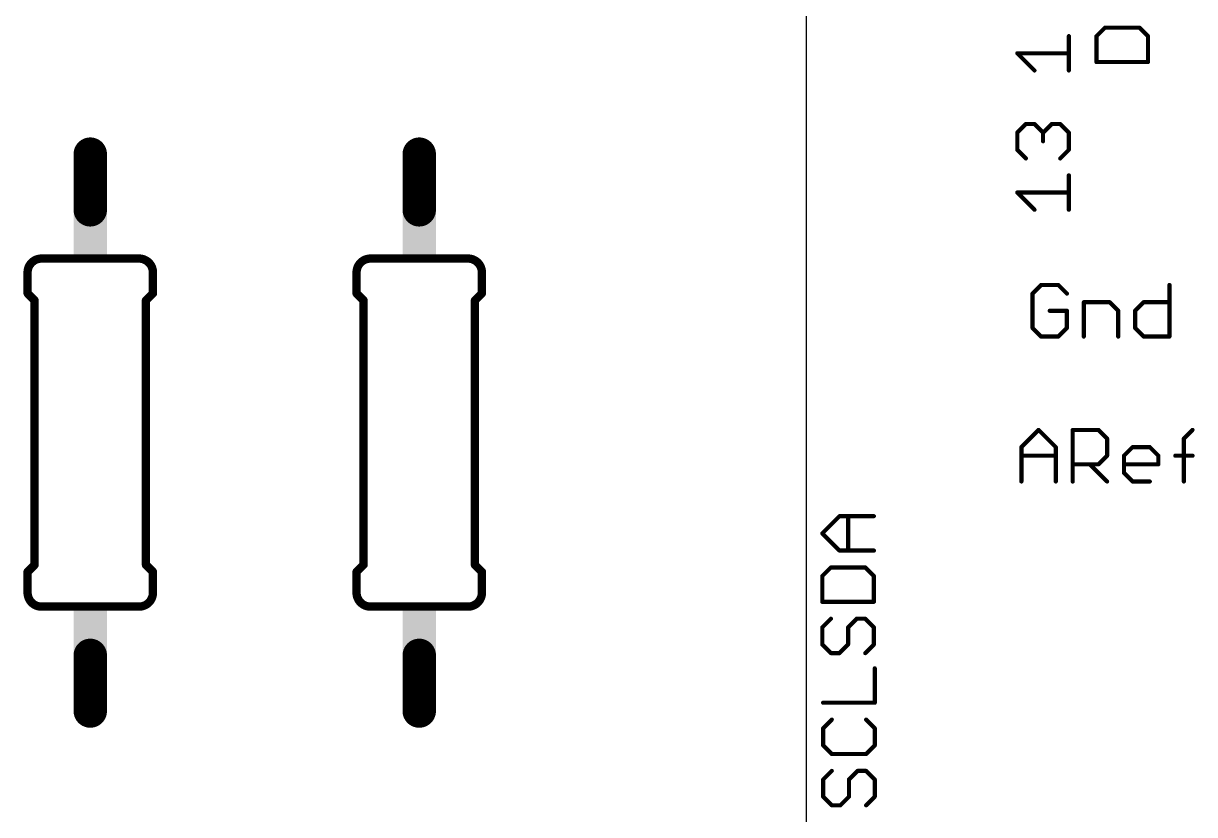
# Model space of a CAD drawing. Extents: x -5 to 130, y -14 to 61.
# Drawn here: x 24.38 to 45.74, y 9.53 to 23.96 of the extents above; entities that cross this region are included whole.
import ezdxf

# ---------------------------------------------------------------- set-up
doc = ezdxf.new("R2010")
doc.units = 0
doc.layers.add('21', color=251, linetype='CONTINUOUS')
doc.layers.add('51', color=251, linetype='CONTINUOUS')

# ---------------------------------------------------------------- blocks, each defined once
blk = doc.blocks.new('RECT')
blk.add_solid([(-0.5, -0.5), (0.5, -0.5), (-0.5, 0.5), (0.5, 0.5)])

msp = doc.modelspace()

# ---------------------------------------------------------------- linework, layer by layer
at = {"layer": '21'}
for points, const_width in [([(44.1081, 23.8882), (43.9513, 23.7314)], 0.0762), ([(44.7351, 23.8882), (44.1081, 23.8882)], 0.0762), ([(44.8919, 23.7314), (44.7351, 23.8882)], 0.0762), ([(43.4479, 23.1061), (43.4479, 23.7331)], 0.0762), ([(43.9513, 23.7314), (43.9513, 23.2611)], 0.0762), ([(44.8919, 23.2611), (44.8919, 23.7314)], 0.0762), ([(42.8208, 23.1061), (42.5073, 23.4196)], 0.0762), ([(42.5073, 23.4196), (43.4479, 23.4196)], 0.0762), ([(43.9513, 23.2611), (44.8919, 23.2611)], 0.0762), ([(42.5073, 21.9719), (42.6641, 22.1287)], 0.0762), ([(42.5073, 21.6583), (42.5073, 21.9719)], 0.0762), ([(42.6641, 22.1287), (42.8208, 22.1287)], 0.0762), ([(42.8208, 22.1287), (42.9776, 21.9719)], 0.0762), ([(42.9776, 21.9719), (43.1344, 22.1287)], 0.0762), ([(42.9776, 21.9719), (42.9776, 21.8151)], 0.0762), ([(43.1344, 22.1287), (43.2911, 22.1287)], 0.0762), ([(43.2911, 22.1287), (43.4479, 21.9719)], 0.0762), ([(43.4479, 21.9719), (43.4479, 21.6583)], 0.0762), ([(42.6641, 21.5016), (42.5073, 21.6583)], 0.0762), ([(43.4479, 21.6583), (43.2911, 21.5016)], 0.0762), ([(43.4479, 20.5661), (43.4479, 21.1931)], 0.0762), ([(42.8208, 20.5661), (42.5073, 20.8796)], 0.0762), ([(42.5073, 20.8796), (43.4479, 20.8796)], 0.0762), ([(26.489, 19.675), (24.711, 19.675)], 0.1524), ([(32.489, 19.675), (30.711, 19.675)], 0.1524), ([(24.457, 19.421), (24.457, 19.04)], 0.1524), ([(26.743, 19.421), (26.743, 19.04)], 0.1524), ([(30.457, 19.421), (30.457, 19.04)], 0.1524), ([(32.743, 19.421), (32.743, 19.04)], 0.1524), ([(42.9423, 19.1927), (42.7855, 19.0359)], 0.0762), ([(43.2558, 19.1927), (42.9423, 19.1927)], 0.0762), ([(43.4126, 19.0359), (43.2558, 19.1927)], 0.0762), ([(45.2837, 19.1927), (45.2837, 18.2521)], 0.0762), ([(24.584, 18.913), (24.457, 19.04)], 0.1524), ([(26.616, 18.913), (26.743, 19.04)], 0.1524), ([(30.584, 18.913), (30.457, 19.04)], 0.1524), ([(32.616, 18.913), (32.743, 19.04)], 0.1524), ([(42.7855, 19.0359), (42.7855, 18.4089)], 0.0762), ([(24.584, 18.913), (24.584, 14.087)], 0.1524), ([(26.616, 18.913), (26.616, 14.087)], 0.1524), ([(30.584, 18.913), (30.584, 14.087)], 0.1524), ([(32.616, 18.913), (32.616, 14.087)], 0.1524), ([(43.7211, 18.2521), (43.7211, 18.8792)], 0.0762), ([(43.7211, 18.8792), (44.1914, 18.8792)], 0.0762), ([(44.1914, 18.8792), (44.3481, 18.7224)], 0.0762), ([(44.6566, 18.7224), (44.8133, 18.8792)], 0.0762), ([(44.8133, 18.8792), (45.2837, 18.8792)], 0.0762), ([(43.4126, 18.7224), (43.0991, 18.7224)], 0.0762), ([(43.4126, 18.4089), (43.4126, 18.7224)], 0.0762), ([(44.3481, 18.7224), (44.3481, 18.2521)], 0.0762), ([(44.6566, 18.4089), (44.6566, 18.7224)], 0.0762), ([(42.7855, 18.4089), (42.9423, 18.2521)], 0.0762), ([(43.2558, 18.2521), (43.4126, 18.4089)], 0.0762), ([(44.8133, 18.2521), (44.6566, 18.4089)], 0.0762), ([(42.9423, 18.2521), (43.2558, 18.2521)], 0.0762), ([(45.2837, 18.2521), (44.8133, 18.2521)], 0.0762), ([(42.5829, 16.2352), (42.8964, 16.5487)], 0.0762), ([(42.8964, 16.5487), (43.2099, 16.2352)], 0.0762), ([(43.5184, 15.6081), (43.5184, 16.5487)], 0.0762), ([(43.5184, 16.5487), (43.9887, 16.5487)], 0.0762), ([(43.9887, 16.5487), (44.1455, 16.3919)], 0.0762), ([(45.5462, 16.3919), (45.703, 16.5487)], 0.0762), ([(42.5829, 15.6081), (42.5829, 16.2352)], 0.0762), ([(43.2099, 16.2352), (43.2099, 15.6081)], 0.0762), ([(44.1455, 16.3919), (44.1455, 16.0784)], 0.0762), ([(44.4539, 16.0784), (44.6107, 16.2352)], 0.0762), ([(44.6107, 16.2352), (44.9242, 16.2352)], 0.0762), ([(44.9242, 16.2352), (45.081, 16.0784)], 0.0762), ([(45.5462, 15.6081), (45.5462, 16.3919)], 0.0762), ([(42.5829, 16.0784), (43.2099, 16.0784)], 0.0762), ([(44.1455, 16.0784), (43.9887, 15.9216)], 0.0762), ([(44.4539, 15.7649), (44.4539, 16.0784)], 0.0762), ([(45.081, 16.0784), (45.081, 15.9216)], 0.0762), ([(45.3894, 16.0784), (45.703, 16.0784)], 0.0762), ([(43.9887, 15.9216), (43.5184, 15.9216)], 0.0762), ([(43.8319, 15.9216), (44.1455, 15.6081)], 0.0762), ([(45.081, 15.9216), (44.4539, 15.9216)], 0.0762), ([(44.6107, 15.6081), (44.4539, 15.7649)], 0.0762), ([(44.9242, 15.6081), (44.6107, 15.6081)], 0.0762), ([(38.9513, 14.6617), (39.2648, 14.9752)], 0.0762), ([(39.2648, 14.9752), (39.8919, 14.9752)], 0.0762), ([(39.4216, 14.3481), (39.4216, 14.9752)], 0.0762), ([(39.2648, 14.3481), (38.9513, 14.6617)], 0.0762), ([(39.8919, 14.3481), (39.2648, 14.3481)], 0.0762), ([(24.584, 14.087), (24.457, 13.96)], 0.1524), ([(26.616, 14.087), (26.743, 13.96)], 0.1524), ([(30.584, 14.087), (30.457, 13.96)], 0.1524), ([(32.616, 14.087), (32.743, 13.96)], 0.1524), ([(24.457, 13.579), (24.457, 13.96)], 0.1524), ([(26.743, 13.579), (26.743, 13.96)], 0.1524), ([(30.457, 13.579), (30.457, 13.96)], 0.1524), ([(32.743, 13.579), (32.743, 13.96)], 0.1524), ([(39.1081, 14.0397), (38.9513, 13.8829)], 0.0762), ([(38.9513, 13.8829), (38.9513, 13.4126)], 0.0762), ([(39.7351, 14.0397), (39.1081, 14.0397)], 0.0762), ([(39.8919, 13.8829), (39.7351, 14.0397)], 0.0762), ([(39.8919, 13.4126), (39.8919, 13.8829)], 0.0762), ([(26.489, 13.325), (24.711, 13.325)], 0.1524), ([(32.489, 13.325), (30.711, 13.325)], 0.1524), ([(38.9513, 13.4126), (39.8919, 13.4126)], 0.0762), ([(39.1081, 13.1042), (38.9513, 12.9474)], 0.0762), ([(39.4216, 12.9474), (39.5784, 13.1042)], 0.0762), ([(39.5784, 13.1042), (39.7351, 13.1042)], 0.0762), ([(39.7351, 13.1042), (39.8919, 12.9474)], 0.0762), ([(38.9513, 12.9474), (38.9513, 12.6339)], 0.0762), ([(39.4216, 12.6339), (39.4216, 12.9474)], 0.0762), ([(39.8919, 12.9474), (39.8919, 12.6339)], 0.0762), ([(38.9513, 12.6339), (39.1081, 12.4771)], 0.0762), ([(39.2648, 12.4771), (39.4216, 12.6339)], 0.0762), ([(39.8919, 12.6339), (39.7351, 12.4771)], 0.0762), ([(39.1081, 12.4771), (39.2648, 12.4771)], 0.0762), ([(39.9079, 11.5721), (39.9079, 12.1992)], 0.0762), ([(38.9673, 11.5721), (39.9079, 11.5721)], 0.0762), ([(39.1241, 11.2637), (38.9673, 11.1069)], 0.0762), ([(38.9673, 11.1069), (38.9673, 10.7934)], 0.0762), ([(39.9079, 11.1069), (39.7511, 11.2637)], 0.0762), ([(39.9079, 10.7934), (39.9079, 11.1069)], 0.0762), ([(38.9673, 10.7934), (39.1241, 10.6366)], 0.0762), ([(39.7511, 10.6366), (39.9079, 10.7934)], 0.0762), ([(39.1241, 10.6366), (39.7511, 10.6366)], 0.0762), ([(39.1241, 10.3282), (38.9673, 10.1714)], 0.0762), ([(39.4376, 10.1714), (39.5944, 10.3282)], 0.0762), ([(39.5944, 10.3282), (39.7511, 10.3282)], 0.0762), ([(39.7511, 10.3282), (39.9079, 10.1714)], 0.0762), ([(38.9673, 10.1714), (38.9673, 9.8579)], 0.0762), ([(39.4376, 9.8579), (39.4376, 10.1714)], 0.0762), ([(39.9079, 10.1714), (39.9079, 9.8579)], 0.0762), ([(38.9673, 9.8579), (39.1241, 9.7011)], 0.0762), ([(39.2808, 9.7011), (39.4376, 9.8579)], 0.0762), ([(39.9079, 9.8579), (39.7511, 9.7011)], 0.0762), ([(39.1241, 9.7011), (39.2808, 9.7011)], 0.0762)]:
    msp.add_lwpolyline(points, dxfattribs=dict(at, const_width=const_width))
for points, const_width in [([(44.1081, 23.9072, 1), (44.1081, 23.8691)], 0.0381), ([(44.1215, 23.8747, 1), (44.0946, 23.9016)], 0.0381), ([(44.7486, 23.9016, 1), (44.7217, 23.8747)], 0.0381), ([(44.7351, 23.8691, 1), (44.7351, 23.9072)], 0.0381), ([(43.467, 23.7331, 1), (43.4289, 23.7331)], 0.0381), ([(43.9703, 23.7314, 1), (43.9322, 23.7314)], 0.0381), ([(43.9378, 23.7449, 1), (43.9648, 23.7179)], 0.0381), ([(44.9109, 23.7314, 1), (44.8728, 23.7314)], 0.0381), ([(44.8784, 23.7179, 1), (44.9054, 23.7449)], 0.0381), ([(42.5208, 23.4331, 1), (42.4938, 23.4061)], 0.0381), ([(42.5073, 23.4386, 1), (42.5073, 23.4005)], 0.0381), ([(43.4479, 23.4005, 1), (43.4479, 23.4386)], 0.0381), ([(43.9513, 23.2802, 1), (43.9513, 23.2421)], 0.0381), ([(44.8919, 23.2421, 1), (44.8919, 23.2802)], 0.0381), ([(42.8074, 23.0926, 1), (42.8343, 23.1195)], 0.0381), ([(43.4289, 23.1061, 1), (43.467, 23.1061)], 0.0381), ([(43.9322, 23.2611, 1), (43.9703, 23.2611)], 0.0381), ([(44.8728, 23.2611, 1), (44.9109, 23.2611)], 0.0381), ([(42.5263, 21.9719, 1), (42.4882, 21.9719)], 0.0381), ([(42.4938, 21.9854, 1), (42.5208, 21.9584)], 0.0381), ([(42.6641, 22.1477, 1), (42.6641, 22.1096)], 0.0381), ([(42.6775, 22.1152, 1), (42.6506, 22.1421)], 0.0381), ([(42.8343, 22.1421, 1), (42.8074, 22.1152)], 0.0381), ([(42.8208, 22.1096, 1), (42.8208, 22.1477)], 0.0381), ([(42.9967, 21.9719, 1), (42.9586, 21.9719)], 0.0381), ([(42.9641, 21.9854, 1), (42.9911, 21.9584)], 0.0381), ([(42.9641, 21.9584, 1), (42.9911, 21.9854)], 0.0381), ([(43.1344, 22.1477, 1), (43.1344, 22.1096)], 0.0381), ([(43.1478, 22.1152, 1), (43.1209, 22.1421)], 0.0381), ([(43.3046, 22.1421, 1), (43.2777, 22.1152)], 0.0381), ([(43.2911, 22.1096, 1), (43.2911, 22.1477)], 0.0381), ([(43.467, 21.9719, 1), (43.4289, 21.9719)], 0.0381), ([(43.4344, 21.9584, 1), (43.4614, 21.9854)], 0.0381), ([(42.9586, 21.8151, 1), (42.9967, 21.8151)], 0.0381), ([(42.4882, 21.6583, 1), (42.5263, 21.6583)], 0.0381), ([(42.5208, 21.6718, 1), (42.4938, 21.6449)], 0.0381), ([(43.4289, 21.6583, 1), (43.467, 21.6583)], 0.0381), ([(43.4614, 21.6449, 1), (43.4344, 21.6718)], 0.0381), ([(42.6506, 21.4881, 1), (42.6775, 21.5151)], 0.0381), ([(43.2777, 21.5151, 1), (43.3046, 21.4881)], 0.0381), ([(43.467, 21.1931, 1), (43.4289, 21.1931)], 0.0381), ([(42.5208, 20.8931, 1), (42.4938, 20.8661)], 0.0381), ([(42.5073, 20.8986, 1), (42.5073, 20.8605)], 0.0381), ([(43.4479, 20.8605, 1), (43.4479, 20.8986)], 0.0381), ([(42.8074, 20.5526, 1), (42.8343, 20.5795)], 0.0381), ([(43.4289, 20.5661, 1), (43.467, 20.5661)], 0.0381), ([(24.711, 19.675, 0.4142), (24.457, 19.421)], 0.1524), ([(24.711, 19.7131, 1), (24.711, 19.6369)], 0.0762), ([(24.711, 19.6369, 1), (24.711, 19.7131)], 0.0762), ([(26.743, 19.421, 0.4142), (26.489, 19.675)], 0.1524), ([(26.489, 19.7131, 1), (26.489, 19.6369)], 0.0762), ([(26.489, 19.6369, 1), (26.489, 19.7131)], 0.0762), ([(30.711, 19.675, 0.4142), (30.457, 19.421)], 0.1524), ([(30.711, 19.7131, 1), (30.711, 19.6369)], 0.0762), ([(30.711, 19.6369, 1), (30.711, 19.7131)], 0.0762), ([(32.743, 19.421, 0.4142), (32.489, 19.675)], 0.1524), ([(32.489, 19.7131, 1), (32.489, 19.6369)], 0.0762), ([(32.489, 19.6369, 1), (32.489, 19.7131)], 0.0762), ([(24.4951, 19.421, 1), (24.4189, 19.421)], 0.0762), ([(24.4189, 19.421, 1), (24.4951, 19.421)], 0.0762), ([(26.7811, 19.421, 1), (26.7049, 19.421)], 0.0762), ([(26.7049, 19.421, 1), (26.7811, 19.421)], 0.0762), ([(30.4951, 19.421, 1), (30.4189, 19.421)], 0.0762), ([(30.4189, 19.421, 1), (30.4951, 19.421)], 0.0762), ([(32.7811, 19.421, 1), (32.7049, 19.421)], 0.0762), ([(32.7049, 19.421, 1), (32.7811, 19.421)], 0.0762), ([(42.9423, 19.2118, 1), (42.9423, 19.1737)], 0.0381), ([(42.9558, 19.1792, 1), (42.9288, 19.2062)], 0.0381), ([(43.2693, 19.2062, 1), (43.2424, 19.1792)], 0.0381), ([(43.2558, 19.1737, 1), (43.2558, 19.2118)], 0.0381), ([(45.3027, 19.1927, 1), (45.2646, 19.1927)], 0.0381), ([(24.4189, 19.04, 1), (24.4951, 19.04)], 0.0762), ([(24.4839, 19.0669, 1), (24.4301, 19.0131)], 0.0762), ([(26.7049, 19.04, 1), (26.7811, 19.04)], 0.0762), ([(26.7699, 19.0131, 1), (26.7161, 19.0669)], 0.0762), ([(30.4189, 19.04, 1), (30.4951, 19.04)], 0.0762), ([(30.4839, 19.0669, 1), (30.4301, 19.0131)], 0.0762), ([(32.7049, 19.04, 1), (32.7811, 19.04)], 0.0762), ([(32.7699, 19.0131, 1), (32.7161, 19.0669)], 0.0762), ([(42.8046, 19.0359, 1), (42.7665, 19.0359)], 0.0381), ([(42.7721, 19.0494, 1), (42.799, 19.0225)], 0.0381), ([(43.3991, 19.0225, 1), (43.4261, 19.0494)], 0.0381), ([(24.6221, 18.913, 1), (24.5459, 18.913)], 0.0762), ([(24.5571, 18.8861, 1), (24.6109, 18.9399)], 0.0762), ([(26.6541, 18.913, 1), (26.5779, 18.913)], 0.0762), ([(26.5891, 18.9399, 1), (26.6429, 18.8861)], 0.0762), ([(30.6221, 18.913, 1), (30.5459, 18.913)], 0.0762), ([(30.5571, 18.8861, 1), (30.6109, 18.9399)], 0.0762), ([(32.6541, 18.913, 1), (32.5779, 18.913)], 0.0762), ([(32.5891, 18.9399, 1), (32.6429, 18.8861)], 0.0762), ([(43.7401, 18.8792, 1), (43.702, 18.8792)], 0.0381), ([(43.7211, 18.8982, 1), (43.7211, 18.8601)], 0.0381), ([(44.2048, 18.8926, 1), (44.1779, 18.8657)], 0.0381), ([(44.1914, 18.8601, 1), (44.1914, 18.8982)], 0.0381), ([(44.8133, 18.8982, 1), (44.8133, 18.8601)], 0.0381), ([(44.8268, 18.8657, 1), (44.7999, 18.8926)], 0.0381), ([(45.2837, 18.8601, 1), (45.2837, 18.8982)], 0.0381), ([(43.0991, 18.7415, 1), (43.0991, 18.7034)], 0.0381), ([(43.4317, 18.7224, 1), (43.3936, 18.7224)], 0.0381), ([(43.4126, 18.7034, 1), (43.4126, 18.7415)], 0.0381), ([(44.3672, 18.7224, 1), (44.3291, 18.7224)], 0.0381), ([(44.3347, 18.7089, 1), (44.3616, 18.7359)], 0.0381), ([(44.6756, 18.7224, 1), (44.6375, 18.7224)], 0.0381), ([(44.6431, 18.7359, 1), (44.6701, 18.7089)], 0.0381), ([(42.799, 18.4223, 1), (42.7721, 18.3954)], 0.0381), ([(42.7665, 18.4089, 1), (42.8046, 18.4089)], 0.0381), ([(43.3936, 18.4089, 1), (43.4317, 18.4089)], 0.0381), ([(43.4261, 18.3954, 1), (43.3991, 18.4223)], 0.0381), ([(44.6701, 18.4223, 1), (44.6431, 18.3954)], 0.0381), ([(44.6375, 18.4089, 1), (44.6756, 18.4089)], 0.0381), ([(42.9423, 18.2712, 1), (42.9423, 18.2331)], 0.0381), ([(42.9288, 18.2386, 1), (42.9558, 18.2656)], 0.0381), ([(43.2424, 18.2656, 1), (43.2693, 18.2386)], 0.0381), ([(43.2558, 18.2331, 1), (43.2558, 18.2712)], 0.0381), ([(43.702, 18.2521, 1), (43.7401, 18.2521)], 0.0381), ([(44.3291, 18.2521, 1), (44.3672, 18.2521)], 0.0381), ([(44.8133, 18.2712, 1), (44.8133, 18.2331)], 0.0381), ([(44.7999, 18.2386, 1), (44.8268, 18.2656)], 0.0381), ([(45.2646, 18.2521, 1), (45.3027, 18.2521)], 0.0381), ([(45.2837, 18.2331, 1), (45.2837, 18.2712)], 0.0381), ([(42.9099, 16.5622, 1), (42.8829, 16.5352)], 0.0381), ([(42.9099, 16.5352, 1), (42.8829, 16.5622)], 0.0381), ([(43.5374, 16.5487, 1), (43.4993, 16.5487)], 0.0381), ([(43.5184, 16.5678, 1), (43.5184, 16.5297)], 0.0381), ([(44.0022, 16.5622, 1), (43.9752, 16.5352)], 0.0381), ([(43.9887, 16.5297, 1), (43.9887, 16.5678)], 0.0381), ([(45.7164, 16.5352, 1), (45.6895, 16.5622)], 0.0381), ([(42.6019, 16.2352, 1), (42.5638, 16.2352)], 0.0381), ([(42.5694, 16.2486, 1), (42.5963, 16.2217)], 0.0381), ([(43.229, 16.2352, 1), (43.1909, 16.2352)], 0.0381), ([(43.1965, 16.2217, 1), (43.2234, 16.2486)], 0.0381), ([(44.1645, 16.3919, 1), (44.1264, 16.3919)], 0.0381), ([(44.132, 16.3785, 1), (44.1589, 16.4054)], 0.0381), ([(44.6107, 16.2542, 1), (44.6107, 16.2161)], 0.0381), ([(44.6241, 16.2217, 1), (44.5972, 16.2486)], 0.0381), ([(44.9377, 16.2486, 1), (44.9107, 16.2217)], 0.0381), ([(44.9242, 16.2161, 1), (44.9242, 16.2542)], 0.0381), ([(45.5652, 16.3919, 1), (45.5271, 16.3919)], 0.0381), ([(45.5327, 16.4054, 1), (45.5597, 16.3785)], 0.0381), ([(42.5829, 16.0975, 1), (42.5829, 16.0594)], 0.0381), ([(43.2099, 16.0594, 1), (43.2099, 16.0975)], 0.0381), ([(44.1264, 16.0784, 1), (44.1645, 16.0784)], 0.0381), ([(44.1589, 16.0649, 1), (44.132, 16.0919)], 0.0381), ([(44.473, 16.0784, 1), (44.4349, 16.0784)], 0.0381), ([(44.4404, 16.0919, 1), (44.4674, 16.0649)], 0.0381), ([(45.1, 16.0784, 1), (45.0619, 16.0784)], 0.0381), ([(45.0675, 16.0649, 1), (45.0944, 16.0919)], 0.0381), ([(45.3894, 16.0975, 1), (45.3894, 16.0594)], 0.0381), ([(45.703, 16.0594, 1), (45.703, 16.0975)], 0.0381), ([(43.5184, 15.9407, 1), (43.5184, 15.9026)], 0.0381), ([(43.8454, 15.9351, 1), (43.8184, 15.9082)], 0.0381), ([(43.9752, 15.9351, 1), (44.0022, 15.9082)], 0.0381), ([(43.9887, 15.9026, 1), (43.9887, 15.9407)], 0.0381), ([(44.4539, 15.9407, 1), (44.4539, 15.9026)], 0.0381), ([(45.0619, 15.9216, 1), (45.1, 15.9216)], 0.0381), ([(45.081, 15.9026, 1), (45.081, 15.9407)], 0.0381), ([(42.5638, 15.6081, 1), (42.6019, 15.6081)], 0.0381), ([(43.1909, 15.6081, 1), (43.229, 15.6081)], 0.0381), ([(43.4993, 15.6081, 1), (43.5374, 15.6081)], 0.0381), ([(44.132, 15.5946, 1), (44.1589, 15.6216)], 0.0381), ([(44.4674, 15.7783, 1), (44.4404, 15.7514)], 0.0381), ([(44.4349, 15.7649, 1), (44.473, 15.7649)], 0.0381), ([(44.6107, 15.6272, 1), (44.6107, 15.5891)], 0.0381), ([(44.5972, 15.5946, 1), (44.6241, 15.6216)], 0.0381), ([(44.9242, 15.5891, 1), (44.9242, 15.6272)], 0.0381), ([(45.5271, 15.6081, 1), (45.5652, 15.6081)], 0.0381), ([(39.2648, 14.9943, 1), (39.2648, 14.9562)], 0.0381), ([(39.2783, 14.9617, 1), (39.2514, 14.9887)], 0.0381), ([(39.4407, 14.9752, 1), (39.4026, 14.9752)], 0.0381), ([(39.8919, 14.9562, 1), (39.8919, 14.9943)], 0.0381), ([(38.9648, 14.6751, 1), (38.9378, 14.6482)], 0.0381), ([(38.9378, 14.6751, 1), (38.9648, 14.6482)], 0.0381), ([(39.2648, 14.3672, 1), (39.2648, 14.3291)], 0.0381), ([(39.2514, 14.3347, 1), (39.2783, 14.3616)], 0.0381), ([(39.4026, 14.3481, 1), (39.4407, 14.3481)], 0.0381), ([(39.8919, 14.3291, 1), (39.8919, 14.3672)], 0.0381), ([(24.5459, 14.087, 1), (24.6221, 14.087)], 0.0762), ([(24.6109, 14.0601, 1), (24.5571, 14.1139)], 0.0762), ([(26.5779, 14.087, 1), (26.6541, 14.087)], 0.0762), ([(26.6429, 14.1139, 1), (26.5891, 14.0601)], 0.0762), ([(30.5459, 14.087, 1), (30.6221, 14.087)], 0.0762), ([(30.6109, 14.0601, 1), (30.5571, 14.1139)], 0.0762), ([(32.5779, 14.087, 1), (32.6541, 14.087)], 0.0762), ([(32.6429, 14.1139, 1), (32.5891, 14.0601)], 0.0762), ([(24.4951, 13.96, 1), (24.4189, 13.96)], 0.0762), ([(24.4301, 13.9869, 1), (24.4839, 13.9331)], 0.0762), ([(26.7811, 13.96, 1), (26.7049, 13.96)], 0.0762), ([(26.7161, 13.9331, 1), (26.7699, 13.9869)], 0.0762), ([(30.4951, 13.96, 1), (30.4189, 13.96)], 0.0762), ([(30.4301, 13.9869, 1), (30.4839, 13.9331)], 0.0762), ([(32.7811, 13.96, 1), (32.7049, 13.96)], 0.0762), ([(32.7161, 13.9331, 1), (32.7699, 13.9869)], 0.0762), ([(38.9703, 13.8829, 1), (38.9322, 13.8829)], 0.0381), ([(38.9378, 13.8964, 1), (38.9648, 13.8694)], 0.0381), ([(39.1081, 14.0587, 1), (39.1081, 14.0206)], 0.0381), ([(39.1215, 14.0262, 1), (39.0946, 14.0532)], 0.0381), ([(39.7486, 14.0532, 1), (39.7217, 14.0262)], 0.0381), ([(39.7351, 14.0206, 1), (39.7351, 14.0587)], 0.0381), ([(39.9109, 13.8829, 1), (39.8728, 13.8829)], 0.0381), ([(39.8784, 13.8694, 1), (39.9054, 13.8964)], 0.0381), ([(24.457, 13.579, 0.4142), (24.711, 13.325)], 0.1524), ([(24.4951, 13.579, 1), (24.4189, 13.579)], 0.0762), ([(24.4189, 13.579, 1), (24.4951, 13.579)], 0.0762), ([(26.489, 13.325, 0.4142), (26.743, 13.579)], 0.1524), ([(26.7811, 13.579, 1), (26.7049, 13.579)], 0.0762), ([(26.7049, 13.579, 1), (26.7811, 13.579)], 0.0762), ([(30.457, 13.579, 0.4142), (30.711, 13.325)], 0.1524), ([(30.4951, 13.579, 1), (30.4189, 13.579)], 0.0762), ([(30.4189, 13.579, 1), (30.4951, 13.579)], 0.0762), ([(32.489, 13.325, 0.4142), (32.743, 13.579)], 0.1524), ([(32.7811, 13.579, 1), (32.7049, 13.579)], 0.0762), ([(32.7049, 13.579, 1), (32.7811, 13.579)], 0.0762), ([(24.711, 13.3631, 1), (24.711, 13.2869)], 0.0762), ([(24.711, 13.2869, 1), (24.711, 13.3631)], 0.0762), ([(26.489, 13.3631, 1), (26.489, 13.2869)], 0.0762), ([(26.489, 13.2869, 1), (26.489, 13.3631)], 0.0762), ([(30.711, 13.3631, 1), (30.711, 13.2869)], 0.0762), ([(30.711, 13.2869, 1), (30.711, 13.3631)], 0.0762), ([(32.489, 13.3631, 1), (32.489, 13.2869)], 0.0762), ([(32.489, 13.2869, 1), (32.489, 13.3631)], 0.0762), ([(38.9513, 13.4317, 1), (38.9513, 13.3936)], 0.0381), ([(38.9322, 13.4126, 1), (38.9703, 13.4126)], 0.0381), ([(39.8728, 13.4126, 1), (39.9109, 13.4126)], 0.0381), ([(39.8919, 13.3936, 1), (39.8919, 13.4317)], 0.0381), ([(39.1215, 13.0907, 1), (39.0946, 13.1176)], 0.0381), ([(39.5784, 13.1232, 1), (39.5784, 13.0851)], 0.0381), ([(39.5918, 13.0907, 1), (39.5649, 13.1176)], 0.0381), ([(39.7486, 13.1176, 1), (39.7217, 13.0907)], 0.0381), ([(39.7351, 13.0851, 1), (39.7351, 13.1232)], 0.0381), ([(38.9703, 12.9474, 1), (38.9322, 12.9474)], 0.0381), ([(38.9378, 12.9609, 1), (38.9648, 12.9339)], 0.0381), ([(39.4407, 12.9474, 1), (39.4026, 12.9474)], 0.0381), ([(39.4081, 12.9609, 1), (39.4351, 12.9339)], 0.0381), ([(39.9109, 12.9474, 1), (39.8728, 12.9474)], 0.0381), ([(39.8784, 12.9339, 1), (39.9054, 12.9609)], 0.0381), ([(38.9648, 12.6473, 1), (38.9378, 12.6204)], 0.0381), ([(38.9322, 12.6339, 1), (38.9703, 12.6339)], 0.0381), ([(39.4026, 12.6339, 1), (39.4407, 12.6339)], 0.0381), ([(39.4351, 12.6204, 1), (39.4081, 12.6473)], 0.0381), ([(39.8728, 12.6339, 1), (39.9109, 12.6339)], 0.0381), ([(39.9054, 12.6204, 1), (39.8784, 12.6473)], 0.0381), ([(39.1081, 12.4962, 1), (39.1081, 12.4581)], 0.0381), ([(39.0946, 12.4636, 1), (39.1215, 12.4906)], 0.0381), ([(39.2514, 12.4906, 1), (39.2783, 12.4636)], 0.0381), ([(39.2648, 12.4581, 1), (39.2648, 12.4962)], 0.0381), ([(39.7217, 12.4906, 1), (39.7486, 12.4636)], 0.0381), ([(39.927, 12.1992, 1), (39.8889, 12.1992)], 0.0381), ([(38.9673, 11.5912, 1), (38.9673, 11.5531)], 0.0381), ([(39.8889, 11.5721, 1), (39.927, 11.5721)], 0.0381), ([(39.9079, 11.5531, 1), (39.9079, 11.5912)], 0.0381), ([(38.9863, 11.1069, 1), (38.9482, 11.1069)], 0.0381), ([(38.9538, 11.1204, 1), (38.9808, 11.0934)], 0.0381), ([(39.1375, 11.2502, 1), (39.1106, 11.2772)], 0.0381), ([(39.7646, 11.2772, 1), (39.7377, 11.2502)], 0.0381), ([(39.927, 11.1069, 1), (39.8889, 11.1069)], 0.0381), ([(39.8944, 11.0934, 1), (39.9214, 11.1204)], 0.0381), ([(38.9482, 10.7934, 1), (38.9863, 10.7934)], 0.0381), ([(38.9808, 10.8069, 1), (38.9538, 10.7799)], 0.0381), ([(39.8889, 10.7934, 1), (39.927, 10.7934)], 0.0381), ([(39.9214, 10.7799, 1), (39.8944, 10.8069)], 0.0381), ([(39.1241, 10.6557, 1), (39.1241, 10.6176)], 0.0381), ([(39.1106, 10.6231, 1), (39.1375, 10.6501)], 0.0381), ([(39.7377, 10.6501, 1), (39.7646, 10.6231)], 0.0381), ([(39.7511, 10.6176, 1), (39.7511, 10.6557)], 0.0381), ([(39.1375, 10.3147, 1), (39.1106, 10.3416)], 0.0381), ([(39.5944, 10.3472, 1), (39.5944, 10.3091)], 0.0381), ([(39.6078, 10.3147, 1), (39.5809, 10.3416)], 0.0381), ([(39.7646, 10.3416, 1), (39.7377, 10.3147)], 0.0381), ([(39.7511, 10.3091, 1), (39.7511, 10.3472)], 0.0381), ([(38.9863, 10.1714, 1), (38.9482, 10.1714)], 0.0381), ([(38.9538, 10.1849, 1), (38.9808, 10.1579)], 0.0381), ([(39.4567, 10.1714, 1), (39.4186, 10.1714)], 0.0381), ([(39.4241, 10.1849, 1), (39.4511, 10.1579)], 0.0381), ([(39.927, 10.1714, 1), (39.8889, 10.1714)], 0.0381), ([(39.8944, 10.1579, 1), (39.9214, 10.1849)], 0.0381), ([(38.9482, 9.8579, 1), (38.9863, 9.8579)], 0.0381), ([(38.9808, 9.8713, 1), (38.9538, 9.8444)], 0.0381), ([(39.4186, 9.8579, 1), (39.4567, 9.8579)], 0.0381), ([(39.4511, 9.8444, 1), (39.4241, 9.8713)], 0.0381), ([(39.8889, 9.8579, 1), (39.927, 9.8579)], 0.0381), ([(39.9214, 9.8444, 1), (39.8944, 9.8713)], 0.0381), ([(39.1241, 9.7202, 1), (39.1241, 9.6821)], 0.0381), ([(39.1106, 9.6876, 1), (39.1375, 9.7146)], 0.0381), ([(39.2674, 9.7146, 1), (39.2943, 9.6876)], 0.0381), ([(39.2808, 9.6821, 1), (39.2808, 9.7202)], 0.0381), ([(39.7377, 9.7146, 1), (39.7646, 9.6876)], 0.0381)]:
    msp.add_lwpolyline(points, format="xyb", dxfattribs=dict(at, const_width=const_width))
at = {"layer": '51'}
msp.add_line((38.66, 56.816), (38.66, -7.7), dxfattribs=at)
at = {"layer": '51', "const_width": 0.6096}
for points in [[(25.6, 21.58), (25.6, 20.564)], [(31.6, 21.58), (31.6, 20.564)], [(25.6, 11.42), (25.6, 12.436)], [(31.6, 11.42), (31.6, 12.436)]]:
    msp.add_lwpolyline(points, dxfattribs=at)
at = {"layer": '51', "const_width": 0.3048}
for points in [[(25.7524, 21.58, 1), (25.4476, 21.58)], [(31.7524, 21.58, 1), (31.4476, 21.58)], [(25.4476, 20.564, 1), (25.7524, 20.564)], [(31.4476, 20.564, 1), (31.7524, 20.564)], [(25.7524, 12.436, 1), (25.4476, 12.436)], [(31.7524, 12.436, 1), (31.4476, 12.436)], [(25.4476, 11.42, 1), (25.7524, 11.42)], [(31.4476, 11.42, 1), (31.7524, 11.42)]]:
    msp.add_lwpolyline(points, format="xyb", dxfattribs=at)

# ---------------------------------------------------------------- block references
at = {"layer": '21', "xscale": 0.8636, "yscale": 0.6096, "rotation": 90}
for p in [(25.6, 20.1068), (31.6, 20.1068), (25.6, 12.8932), (31.6, 12.8932)]:
    msp.add_blockref('RECT', p, dxfattribs=at)

doc.saveas('drawing.dxf')
